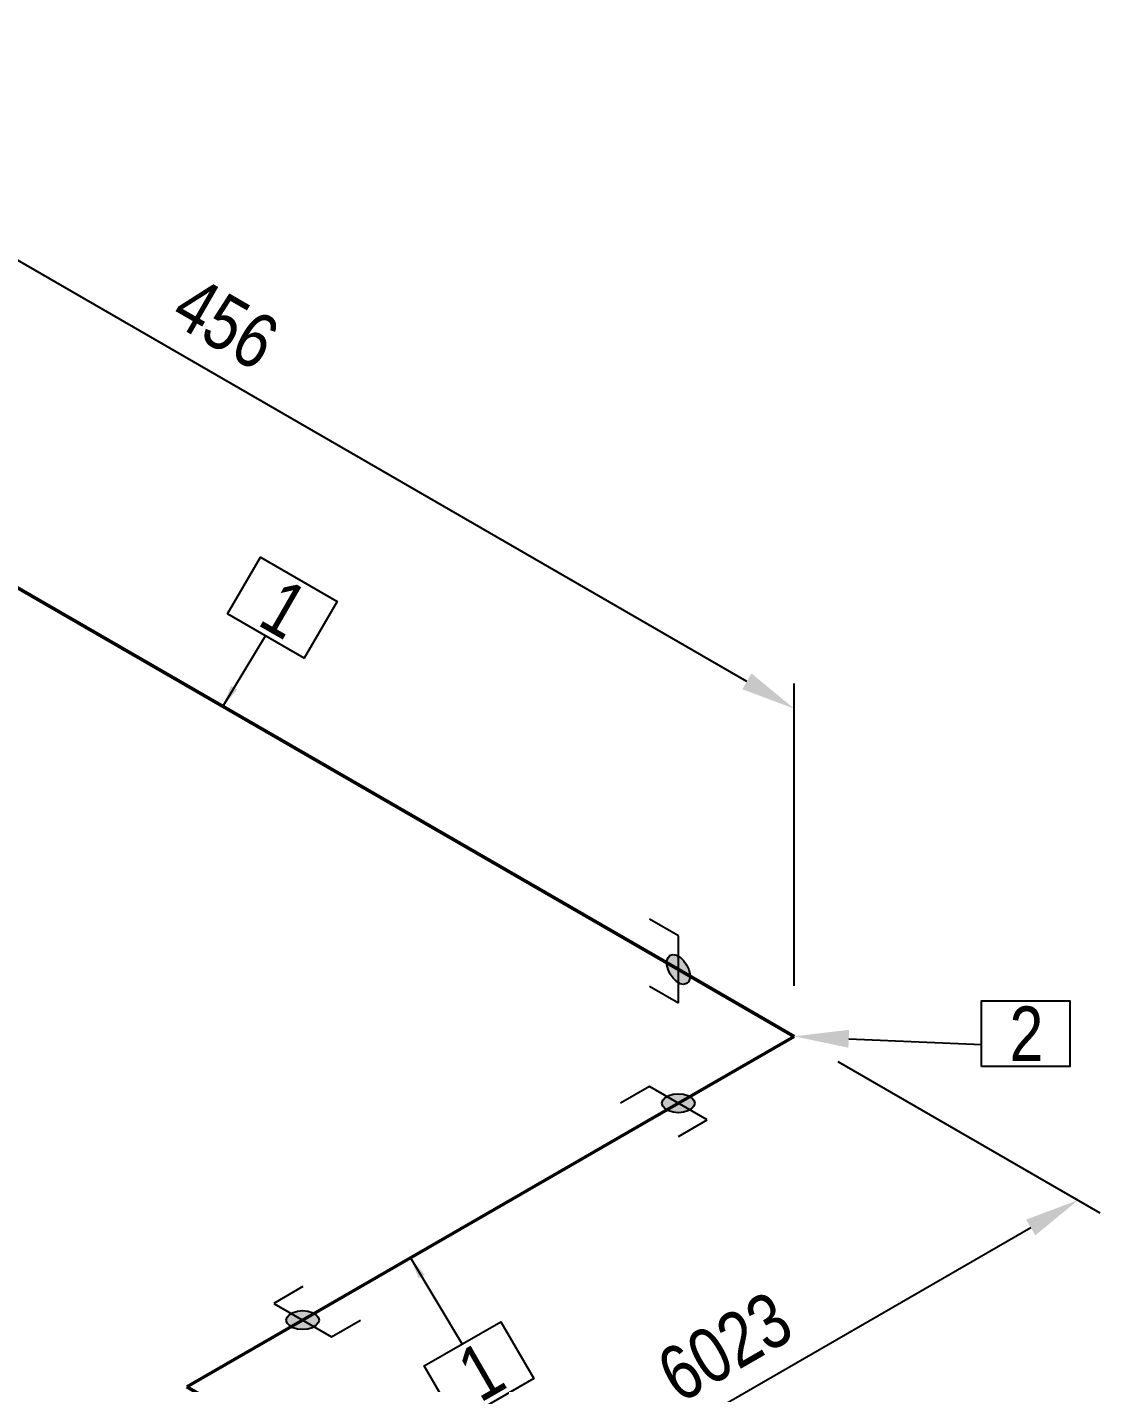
# Model space of a CAD drawing. Header units: millimetres. Extents: x 0 to 594, y 0 to 420.
# Drawn here: x 329.1 to 378.2, y 183.3 to 245.4 of the extents above; entities that cross this region are included whole.
import ezdxf
from ezdxf import colors
from ezdxf.entities.mleader import LeaderData, LeaderLine
from ezdxf.enums import TextEntityAlignment as Align
from ezdxf.math import Vec2, Vec3

# ---------------------------------------------------------------- set-up
doc = ezdxf.new("R2010")
doc.units = ezdxf.units.MM
doc.header["$LTSCALE"] = 0.25
for name, color, linetype in [('용접', 1, 'Continuous'), ('주석', 7, 'Continuous'), ('치수', 1, 'Continuous')]:
    doc.layers.add(name, color=color, linetype=linetype)
doc.layers.add('파이프 작은 보어', color=30, linetype='Continuous', lineweight=50)
doc.styles.add('AdskIsoAnnotation', font='arial.ttf', dxfattribs={"width": 0.8, "height": 1})
doc.styles.add('AdskIsoMetric', font='arial.ttf', dxfattribs={"width": 0.8, "height": 2.5})
doc.styles.add('AdskIsoMetric-30', font='arial.ttf', dxfattribs={"width": 0.8, "height": 2.5})
doc.styles.get("Standard").update_dxf_attribs({"font": 'arial.ttf'})
doc.dimstyles.new('AdskIsoMetric', dxfattribs={"dimtxt": 2.5, "dimasz": 2.5, "dimexe": 1, "dimexo": 2, "dimgap": 0.8, "dimtad": 1, "dimdec": 0, "dimrnd": 1, "dimzin": 0, "dimdsep": 46, "dimtxsty": 'AdskIsoMetric', "dimcen": 0, "dimclrt": 7, "dimadec": 0, "dimazin": 0, "dimtfac": 1, "dimtdec": 0, "dimtmove": 1, "dimatfit": 3, "dimfxl": 0, "dimfrac": 2, "dimtolj": 1, "dimtzin": 0, "dimarcsym": 0})

# ---------------------------------------------------------------- blocks, each defined once
blk = doc.blocks.new('*D40')
at = {"layer": 'Defpoints', "color": 0}
for p in [(312.202, 244.254), (312.202, 229.254), (364.242, 199.208)]:
    blk.add_point(p, dxfattribs=at)
at = {"layer": '치수', "color": 0, "lineweight": -2}
for p, q in [((312.202, 231.563), (312.202, 245.409)), ((362.077, 215.458), (314.367, 243.004)), ((364.242, 201.518), (364.242, 215.363))]:
    blk.add_line(p, q, dxfattribs=at)
at = {"layer": '치수', "color": 0}
for points in [[(314.575, 243.365), (314.158, 242.643), (312.202, 244.254)], [(362.285, 215.819), (361.868, 215.098), (364.242, 214.208)]]:
    blk.add_solid(points, dxfattribs=at)
at = {"layer": '치수', "color": 7, "insert": (338.222, 231.848), "char_height": 2.5, "attachment_point": 5, "rotation": 330, "style": 'AdskIsoMetric-30'}
blk.add_mtext('\\A1;456', dxfattribs=at)
blk = doc.blocks.new('*D41')
at = {"layer": 'Defpoints', "color": 0}
for p in [(364.242, 199.208), (377.232, 191.708), (336.44, 183.157)]:
    blk.add_point(p, dxfattribs=at)
at = {"layer": '치수', "color": 0, "lineweight": -2}
for p, q in [((366.242, 198.054), (378.232, 191.131)), ((351.595, 176.907), (375.067, 190.458))]:
    blk.add_line(p, q, dxfattribs=at)
at = {"layer": '치수', "color": 0}
for points in [[(374.859, 190.819), (375.275, 190.098), (377.232, 191.708)], [(351.387, 177.268), (351.803, 176.546), (349.43, 175.657)]]:
    blk.add_solid(points, dxfattribs=at)
at = {"layer": '치수', "color": 7, "insert": (361.065, 184.991), "char_height": 2.5, "attachment_point": 5, "rotation": 30, "style": 'AdskIsoMetric-30'}
blk.add_mtext('\\A1;6023', dxfattribs=at)
blk = doc.blocks.new('엘보우-2-Iso2DSkew90')
at = {"color": 0, "linetype": 'ByBlock', "lineweight": -2, "extrusion": (1.95693e-11, -0.816497, -0.57735)}
for p, q in [((0, 0), (5.303, 3.062)), ((0, 0), (0, 0)), ((5.303, -3.062), (0, 0))]:
    blk.add_line(p, q, dxfattribs=at)
blk = doc.blocks.new('엘보우-3-Iso2DSkew90')
at = {"color": 0, "linetype": 'ByBlock', "lineweight": -2, "extrusion": (0, 0.816497, 0.57735)}
for p, q in [((0, 0), (-5.303, 3.062)), ((0, 0), (0, 0)), ((-5.303, -3.062), (0, 0))]:
    blk.add_line(p, q, dxfattribs=at)
blk = doc.blocks.new('SocketWeld-1-IsoRight')
blk.add_hatch(color=256).paths.add_polyline_path([(0.0055, 0.0371), (0.0057, 0.0369), (0.006, 0.0367), (0.0062, 0.0365), (0.0064, 0.0363), (0.0066, 0.0361), (0.0068, 0.0359), (0.007, 0.0357), (0.0072, 0.0355), (0.0075, 0.0353), (0.0077, 0.0351), (0.0079, 0.0349), (0.0081, 0.0347), (0.0083, 0.0345), (0.0085, 0.0343), (0.0088, 0.0341), (0.009, 0.0339), (0.0092, 0.0337), (0.0094, 0.0334), (0.0096, 0.0332), (0.0098, 0.033), (0.01, 0.0328), (0.0103, 0.0326), (0.0105, 0.0324), (0.0107, 0.0322), (0.0109, 0.032), (0.0111, 0.0318), (0.0113, 0.0316), (0.0115, 0.0314), (0.0118, 0.0312), (0.012, 0.031), (0.0122, 0.0308), (0.0124, 0.0306), (0.0126, 0.0304), (0.0128, 0.0302), (0.013, 0.03), (0.0133, 0.0298), (0.0135, 0.0296), (0.0137, 0.0294), (0.0139, 0.0292), (0.0141, 0.0289), (0.0143, 0.0287), (0.0145, 0.0285), (0.0148, 0.0283), (0.015, 0.0281), (0.0152, 0.0279), (0.0154, 0.0277), (0.0156, 0.0275), (0.0158, 0.0273), (0.0161, 0.0271), (0.0161, 0.0271), (0.0162, 0.0268), (0.0164, 0.0266), (0.0166, 0.0263), (0.0168, 0.0261), (0.017, 0.0258), (0.0171, 0.0256), (0.0173, 0.0253), (0.0175, 0.025), (0.0177, 0.0248), (0.0179, 0.0245), (0.0181, 0.0243), (0.0182, 0.024), (0.0184, 0.0237), (0.0186, 0.0235), (0.0188, 0.0232), (0.019, 0.023), (0.0192, 0.0227), (0.0193, 0.0225), (0.0195, 0.0222), (0.0197, 0.0219), (0.0199, 0.0217), (0.0201, 0.0214), (0.0203, 0.0212), (0.0204, 0.0209), (0.0206, 0.0206), (0.0208, 0.0204), (0.021, 0.0201), (0.0212, 0.0199), (0.0213, 0.0196), (0.0215, 0.0193), (0.0217, 0.0191), (0.0219, 0.0188), (0.0221, 0.0186), (0.0223, 0.0183), (0.0224, 0.0181), (0.0226, 0.0178), (0.0228, 0.0175), (0.023, 0.0173), (0.0232, 0.017), (0.0234, 0.0168), (0.0235, 0.0165), (0.0237, 0.0162), (0.0239, 0.016), (0.0241, 0.0157), (0.0243, 0.0155), (0.0245, 0.0152), (0.0246, 0.015), (0.0248, 0.0147), (0.025, 0.0144), (0.025, 0.0144), (0.0251, 0.0141), (0.0253, 0.0139), (0.0254, 0.0136), (0.0255, 0.0133), (0.0257, 0.013), (0.0258, 0.0127), (0.0259, 0.0124), (0.0261, 0.0121), (0.0262, 0.0118), (0.0263, 0.0116), (0.0265, 0.0113), (0.0266, 0.011), (0.0267, 0.0107), (0.0269, 0.0104), (0.027, 0.0101), (0.0271, 0.0098), (0.0273, 0.0095), (0.0274, 0.0093), (0.0275, 0.009), (0.0277, 0.0087), (0.0278, 0.0084), (0.0279, 0.0081), (0.0281, 0.0078), (0.0282, 0.0075), (0.0283, 0.0072), (0.0284, 0.007), (0.0286, 0.0067), (0.0287, 0.0064), (0.0288, 0.0061), (0.029, 0.0058), (0.0291, 0.0055), (0.0292, 0.0052), (0.0294, 0.0049), (0.0295, 0.0047), (0.0296, 0.0044), (0.0298, 0.0041), (0.0299, 0.0038), (0.03, 0.0035), (0.0302, 0.0032), (0.0303, 0.0029), (0.0304, 0.0026), (0.0306, 0.0024), (0.0307, 0.0021), (0.0308, 0.0018), (0.031, 0.0015), (0.0311, 0.0012), (0.0312, 0.0009), (0.0314, 0.0006), (0.0315, 0.0003), (0.0315, 0.0003), (0.0316, 0.0001), (0.0316, -0.0002), (0.0317, -0.0005), (0.0318, -0.0008), (0.0319, -0.0011), (0.0319, -0.0014), (0.032, -0.0017), (0.0321, -0.002), (0.0321, -0.0022), (0.0322, -0.0025), (0.0323, -0.0028), (0.0323, -0.0031), (0.0324, -0.0034), (0.0325, -0.0037), (0.0325, -0.004), (0.0326, -0.0043), (0.0327, -0.0046), (0.0328, -0.0048), (0.0328, -0.0051), (0.0329, -0.0054), (0.033, -0.0057), (0.033, -0.006), (0.0331, -0.0063), (0.0332, -0.0066), (0.0332, -0.0069), (0.0333, -0.0071), (0.0334, -0.0074), (0.0335, -0.0077), (0.0335, -0.008), (0.0336, -0.0083), (0.0337, -0.0086), (0.0337, -0.0089), (0.0338, -0.0092), (0.0339, -0.0095), (0.0339, -0.0097), (0.034, -0.01), (0.0341, -0.0103), (0.0342, -0.0106), (0.0342, -0.0109), (0.0343, -0.0112), (0.0344, -0.0115), (0.0344, -0.0118), (0.0345, -0.012), (0.0346, -0.0123), (0.0346, -0.0126), (0.0347, -0.0129), (0.0348, -0.0132), (0.0349, -0.0135), (0.0349, -0.0138), (0.0349, -0.0138), (0.0349, -0.014), (0.0349, -0.0143), (0.0349, -0.0146), (0.0349, -0.0148), (0.0349, -0.0151), (0.0349, -0.0153), (0.0349, -0.0156), (0.0349, -0.0159), (0.0349, -0.0161), (0.0349, -0.0164), (0.0349, -0.0166), (0.0349, -0.0169), (0.0349, -0.0172), (0.0349, -0.0174), (0.0349, -0.0177), (0.0349, -0.0179), (0.0349, -0.0182), (0.0349, -0.0185), (0.0349, -0.0187), (0.0349, -0.019), (0.0349, -0.0192), (0.0349, -0.0195), (0.0349, -0.0198), (0.0349, -0.02), (0.0349, -0.0203), (0.0349, -0.0206), (0.0349, -0.0208), (0.0349, -0.0211), (0.0349, -0.0213), (0.0349, -0.0216), (0.0349, -0.0219), (0.0349, -0.0221), (0.0349, -0.0224), (0.0349, -0.0226), (0.0349, -0.0229), (0.0349, -0.0232), (0.0349, -0.0234), (0.0349, -0.0237), (0.0349, -0.0239), (0.0349, -0.0242), (0.0349, -0.0245), (0.0349, -0.0247), (0.0349, -0.025), (0.0349, -0.0252), (0.0349, -0.0255), (0.0349, -0.0258), (0.0349, -0.026), (0.0349, -0.0263), (0.0349, -0.0265), (0.0349, -0.0265), (0.0349, -0.0268), (0.0348, -0.027), (0.0347, -0.0272), (0.0346, -0.0274), (0.0346, -0.0276), (0.0345, -0.0278), (0.0344, -0.028), (0.0344, -0.0282), (0.0343, -0.0284), (0.0342, -0.0286), (0.0342, -0.0288), (0.0341, -0.029), (0.034, -0.0292), (0.0339, -0.0295), (0.0339, -0.0297), (0.0338, -0.0299), (0.0337, -0.0301), (0.0337, -0.0303), (0.0336, -0.0305), (0.0335, -0.0307), (0.0335, -0.0309), (0.0334, -0.0311), (0.0333, -0.0313), (0.0332, -0.0315), (0.0332, -0.0317), (0.0331, -0.0319), (0.033, -0.0322), (0.033, -0.0324), (0.0329, -0.0326), (0.0328, -0.0328), (0.0328, -0.033), (0.0327, -0.0332), (0.0326, -0.0334), (0.0325, -0.0336), (0.0325, -0.0338), (0.0324, -0.034), (0.0323, -0.0342), (0.0323, -0.0344), (0.0322, -0.0346), (0.0321, -0.0349), (0.0321, -0.0351), (0.032, -0.0353), (0.0319, -0.0355), (0.0319, -0.0357), (0.0318, -0.0359), (0.0317, -0.0361), (0.0316, -0.0363), (0.0316, -0.0365), (0.0315, -0.0367), (0.0315, -0.0367), (0.0314, -0.0369), (0.0312, -0.037), (0.0311, -0.0371), (0.031, -0.0373), (0.0308, -0.0374), (0.0307, -0.0375), (0.0306, -0.0377), (0.0304, -0.0378), (0.0303, -0.0379), (0.0302, -0.0381), (0.03, -0.0382), (0.0299, -0.0383), (0.0298, -0.0385), (0.0296, -0.0386), (0.0295, -0.0387), (0.0294, -0.0389), (0.0292, -0.039), (0.0291, -0.0391), (0.029, -0.0393), (0.0288, -0.0394), (0.0287, -0.0395), (0.0286, -0.0397), (0.0284, -0.0398), (0.0283, -0.0399), (0.0282, -0.0401), (0.0281, -0.0402), (0.0279, -0.0403), (0.0278, -0.0405), (0.0277, -0.0406), (0.0275, -0.0408), (0.0274, -0.0409), (0.0273, -0.041), (0.0271, -0.0412), (0.027, -0.0413), (0.0269, -0.0414), (0.0267, -0.0416), (0.0266, -0.0417), (0.0265, -0.0418), (0.0263, -0.042), (0.0262, -0.0421), (0.0261, -0.0422), (0.0259, -0.0424), (0.0258, -0.0425), (0.0257, -0.0426), (0.0255, -0.0428), (0.0254, -0.0429), (0.0253, -0.043), (0.0251, -0.0432), (0.025, -0.0433), (0.025, -0.0433), (0.0248, -0.0433), (0.0246, -0.0434), (0.0245, -0.0434), (0.0243, -0.0435), (0.0241, -0.0435), (0.0239, -0.0436), (0.0237, -0.0436), (0.0235, -0.0437), (0.0234, -0.0437), (0.0232, -0.0438), (0.023, -0.0438), (0.0228, -0.0439), (0.0226, -0.0439), (0.0224, -0.044), (0.0223, -0.044), (0.0221, -0.0441), (0.0219, -0.0441), (0.0217, -0.0442), (0.0215, -0.0442), (0.0213, -0.0443), (0.0212, -0.0443), (0.021, -0.0444), (0.0208, -0.0444), (0.0206, -0.0444), (0.0204, -0.0445), (0.0203, -0.0445), (0.0201, -0.0446), (0.0199, -0.0446), (0.0197, -0.0447), (0.0195, -0.0447), (0.0193, -0.0448), (0.0192, -0.0448), (0.019, -0.0449), (0.0188, -0.0449), (0.0186, -0.045), (0.0184, -0.045), (0.0182, -0.0451), (0.0181, -0.0451), (0.0179, -0.0452), (0.0177, -0.0452), (0.0175, -0.0453), (0.0173, -0.0453), (0.0171, -0.0454), (0.017, -0.0454), (0.0168, -0.0455), (0.0166, -0.0455), (0.0164, -0.0455), (0.0162, -0.0456), (0.0161, -0.0456), (0.0161, -0.0456), (0.0158, -0.0456), (0.0156, -0.0456), (0.0154, -0.0455), (0.0152, -0.0455), (0.015, -0.0454), (0.0148, -0.0454), (0.0145, -0.0453), (0.0143, -0.0453), (0.0141, -0.0453), (0.0139, -0.0452), (0.0137, -0.0452), (0.0135, -0.0451), (0.0133, -0.0451), (0.013, -0.045), (0.0128, -0.045), (0.0126, -0.0449), (0.0124, -0.0449), (0.0122, -0.0449), (0.012, -0.0448), (0.0118, -0.0448), (0.0115, -0.0447), (0.0113, -0.0447), (0.0111, -0.0446), (0.0109, -0.0446), (0.0107, -0.0446), (0.0105, -0.0445), (0.0103, -0.0445), (0.01, -0.0444), (0.0098, -0.0444), (0.0096, -0.0443), (0.0094, -0.0443), (0.0092, -0.0443), (0.009, -0.0442), (0.0088, -0.0442), (0.0085, -0.0441), (0.0083, -0.0441), (0.0081, -0.044), (0.0079, -0.044), (0.0077, -0.0439), (0.0075, -0.0439), (0.0072, -0.0439), (0.007, -0.0438), (0.0068, -0.0438), (0.0066, -0.0437), (0.0064, -0.0437), (0.0062, -0.0436), (0.006, -0.0436), (0.0057, -0.0436), (0.0055, -0.0435), (0.0055, -0.0435), (0.0053, -0.0434), (0.0051, -0.0433), (0.0049, -0.0431), (0.0046, -0.043), (0.0044, -0.0429), (0.0042, -0.0427), (0.004, -0.0426), (0.0037, -0.0425), (0.0035, -0.0423), (0.0033, -0.0422), (0.003, -0.0421), (0.0028, -0.042), (0.0026, -0.0418), (0.0024, -0.0417), (0.0021, -0.0416), (0.0019, -0.0414), (0.0017, -0.0413), (0.0015, -0.0412), (0.0012, -0.041), (0.001, -0.0409), (0.0008, -0.0408), (0.0006, -0.0406), (0.0003, -0.0405), (0.0001, -0.0404), (-0.0001, -0.0403), (-0.0003, -0.0401), (-0.0006, -0.04), (-0.0008, -0.0399), (-0.001, -0.0397), (-0.0012, -0.0396), (-0.0015, -0.0395), (-0.0017, -0.0393), (-0.0019, -0.0392), (-0.0021, -0.0391), (-0.0024, -0.039), (-0.0026, -0.0388), (-0.0028, -0.0387), (-0.003, -0.0386), (-0.0033, -0.0384), (-0.0035, -0.0383), (-0.0037, -0.0382), (-0.004, -0.038), (-0.0042, -0.0379), (-0.0044, -0.0378), (-0.0046, -0.0377), (-0.0049, -0.0375), (-0.0051, -0.0374), (-0.0053, -0.0373), (-0.0055, -0.0371), (-0.0055, -0.0371), (-0.0057, -0.0369), (-0.006, -0.0367), (-0.0062, -0.0365), (-0.0064, -0.0363), (-0.0066, -0.0361), (-0.0068, -0.0359), (-0.007, -0.0357), (-0.0072, -0.0355), (-0.0075, -0.0353), (-0.0077, -0.0351), (-0.0079, -0.0349), (-0.0081, -0.0347), (-0.0083, -0.0345), (-0.0085, -0.0343), (-0.0088, -0.0341), (-0.009, -0.0339), (-0.0092, -0.0337), (-0.0094, -0.0334), (-0.0096, -0.0332), (-0.0098, -0.033), (-0.01, -0.0328), (-0.0103, -0.0326), (-0.0105, -0.0324), (-0.0107, -0.0322), (-0.0109, -0.032), (-0.0111, -0.0318), (-0.0113, -0.0316), (-0.0115, -0.0314), (-0.0118, -0.0312), (-0.012, -0.031), (-0.0122, -0.0308), (-0.0124, -0.0306), (-0.0126, -0.0304), (-0.0128, -0.0302), (-0.013, -0.03), (-0.0133, -0.0298), (-0.0135, -0.0296), (-0.0137, -0.0294), (-0.0139, -0.0292), (-0.0141, -0.0289), (-0.0143, -0.0287), (-0.0145, -0.0285), (-0.0148, -0.0283), (-0.015, -0.0281), (-0.0152, -0.0279), (-0.0154, -0.0277), (-0.0156, -0.0275), (-0.0158, -0.0273), (-0.0161, -0.0271), (-0.0161, -0.0271), (-0.0162, -0.0268), (-0.0164, -0.0266), (-0.0166, -0.0263), (-0.0168, -0.0261), (-0.017, -0.0258), (-0.0171, -0.0256), (-0.0173, -0.0253), (-0.0175, -0.025), (-0.0177, -0.0248), (-0.0179, -0.0245), (-0.0181, -0.0243), (-0.0182, -0.024), (-0.0184, -0.0237), (-0.0186, -0.0235), (-0.0188, -0.0232), (-0.019, -0.023), (-0.0192, -0.0227), (-0.0193, -0.0225), (-0.0195, -0.0222), (-0.0197, -0.0219), (-0.0199, -0.0217), (-0.0201, -0.0214), (-0.0203, -0.0212), (-0.0204, -0.0209), (-0.0206, -0.0206), (-0.0208, -0.0204), (-0.021, -0.0201), (-0.0212, -0.0199), (-0.0213, -0.0196), (-0.0215, -0.0193), (-0.0217, -0.0191), (-0.0219, -0.0188), (-0.0221, -0.0186), (-0.0223, -0.0183), (-0.0224, -0.0181), (-0.0226, -0.0178), (-0.0228, -0.0175), (-0.023, -0.0173), (-0.0232, -0.017), (-0.0234, -0.0168), (-0.0235, -0.0165), (-0.0237, -0.0162), (-0.0239, -0.016), (-0.0241, -0.0157), (-0.0243, -0.0155), (-0.0245, -0.0152), (-0.0246, -0.015), (-0.0248, -0.0147), (-0.025, -0.0144), (-0.025, -0.0144), (-0.0251, -0.0141), (-0.0253, -0.0139), (-0.0254, -0.0136), (-0.0255, -0.0133), (-0.0257, -0.013), (-0.0258, -0.0127), (-0.0259, -0.0124), (-0.0261, -0.0121), (-0.0262, -0.0118), (-0.0263, -0.0116), (-0.0265, -0.0113), (-0.0266, -0.011), (-0.0267, -0.0107), (-0.0269, -0.0104), (-0.027, -0.0101), (-0.0271, -0.0098), (-0.0273, -0.0095), (-0.0274, -0.0093), (-0.0275, -0.009), (-0.0277, -0.0087), (-0.0278, -0.0084), (-0.0279, -0.0081), (-0.0281, -0.0078), (-0.0282, -0.0075), (-0.0283, -0.0072), (-0.0284, -0.007), (-0.0286, -0.0067), (-0.0287, -0.0064), (-0.0288, -0.0061), (-0.029, -0.0058), (-0.0291, -0.0055), (-0.0292, -0.0052), (-0.0294, -0.0049), (-0.0295, -0.0047), (-0.0296, -0.0044), (-0.0298, -0.0041), (-0.0299, -0.0038), (-0.03, -0.0035), (-0.0302, -0.0032), (-0.0303, -0.0029), (-0.0304, -0.0026), (-0.0306, -0.0024), (-0.0307, -0.0021), (-0.0308, -0.0018), (-0.031, -0.0015), (-0.0311, -0.0012), (-0.0312, -0.0009), (-0.0314, -0.0006), (-0.0315, -0.0003), (-0.0315, -0.0003), (-0.0316, -0.0001), (-0.0316, 0.0002), (-0.0317, 0.0005), (-0.0318, 0.0008), (-0.0319, 0.0011), (-0.0319, 0.0014), (-0.032, 0.0017), (-0.0321, 0.002), (-0.0321, 0.0022), (-0.0322, 0.0025), (-0.0323, 0.0028), (-0.0323, 0.0031), (-0.0324, 0.0034), (-0.0325, 0.0037), (-0.0325, 0.004), (-0.0326, 0.0043), (-0.0327, 0.0046), (-0.0328, 0.0048), (-0.0328, 0.0051), (-0.0329, 0.0054), (-0.033, 0.0057), (-0.033, 0.006), (-0.0331, 0.0063), (-0.0332, 0.0066), (-0.0332, 0.0069), (-0.0333, 0.0071), (-0.0334, 0.0074), (-0.0335, 0.0077), (-0.0335, 0.008), (-0.0336, 0.0083), (-0.0337, 0.0086), (-0.0337, 0.0089), (-0.0338, 0.0092), (-0.0339, 0.0095), (-0.0339, 0.0097), (-0.034, 0.01), (-0.0341, 0.0103), (-0.0342, 0.0106), (-0.0342, 0.0109), (-0.0343, 0.0112), (-0.0344, 0.0115), (-0.0344, 0.0118), (-0.0345, 0.012), (-0.0346, 0.0123), (-0.0346, 0.0126), (-0.0347, 0.0129), (-0.0348, 0.0132), (-0.0349, 0.0135), (-0.0349, 0.0138), (-0.0349, 0.0138), (-0.0349, 0.014), (-0.0349, 0.0143), (-0.0349, 0.0146), (-0.0349, 0.0148), (-0.0349, 0.0151), (-0.0349, 0.0153), (-0.0349, 0.0156), (-0.0349, 0.0159), (-0.0349, 0.0161), (-0.0349, 0.0164), (-0.0349, 0.0166), (-0.0349, 0.0169), (-0.0349, 0.0172), (-0.0349, 0.0174), (-0.0349, 0.0177), (-0.0349, 0.0179), (-0.0349, 0.0182), (-0.0349, 0.0185), (-0.0349, 0.0187), (-0.0349, 0.019), (-0.0349, 0.0192), (-0.0349, 0.0195), (-0.0349, 0.0198), (-0.0349, 0.02), (-0.0349, 0.0203), (-0.0349, 0.0206), (-0.0349, 0.0208), (-0.0349, 0.0211), (-0.0349, 0.0213), (-0.0349, 0.0216), (-0.0349, 0.0219), (-0.0349, 0.0221), (-0.0349, 0.0224), (-0.0349, 0.0226), (-0.0349, 0.0229), (-0.0349, 0.0232), (-0.0349, 0.0234), (-0.0349, 0.0237), (-0.0349, 0.0239), (-0.0349, 0.0242), (-0.0349, 0.0245), (-0.0349, 0.0247), (-0.0349, 0.025), (-0.0349, 0.0252), (-0.0349, 0.0255), (-0.0349, 0.0258), (-0.0349, 0.026), (-0.0349, 0.0263), (-0.0349, 0.0265), (-0.0349, 0.0265), (-0.0349, 0.0268), (-0.0348, 0.027), (-0.0347, 0.0272), (-0.0346, 0.0274), (-0.0346, 0.0276), (-0.0345, 0.0278), (-0.0344, 0.028), (-0.0344, 0.0282), (-0.0343, 0.0284), (-0.0342, 0.0286), (-0.0342, 0.0288), (-0.0341, 0.029), (-0.034, 0.0292), (-0.0339, 0.0295), (-0.0339, 0.0297), (-0.0338, 0.0299), (-0.0337, 0.0301), (-0.0337, 0.0303), (-0.0336, 0.0305), (-0.0335, 0.0307), (-0.0335, 0.0309), (-0.0334, 0.0311), (-0.0333, 0.0313), (-0.0332, 0.0315), (-0.0332, 0.0317), (-0.0331, 0.0319), (-0.033, 0.0322), (-0.033, 0.0324), (-0.0329, 0.0326), (-0.0328, 0.0328), (-0.0328, 0.033), (-0.0327, 0.0332), (-0.0326, 0.0334), (-0.0325, 0.0336), (-0.0325, 0.0338), (-0.0324, 0.034), (-0.0323, 0.0342), (-0.0323, 0.0344), (-0.0322, 0.0346), (-0.0321, 0.0349), (-0.0321, 0.0351), (-0.032, 0.0353), (-0.0319, 0.0355), (-0.0319, 0.0357), (-0.0318, 0.0359), (-0.0317, 0.0361), (-0.0316, 0.0363), (-0.0316, 0.0365), (-0.0315, 0.0367), (-0.0315, 0.0367), (-0.0314, 0.0369), (-0.0312, 0.037), (-0.0311, 0.0371), (-0.031, 0.0373), (-0.0308, 0.0374), (-0.0307, 0.0375), (-0.0306, 0.0377), (-0.0304, 0.0378), (-0.0303, 0.0379), (-0.0302, 0.0381), (-0.03, 0.0382), (-0.0299, 0.0383), (-0.0298, 0.0385), (-0.0296, 0.0386), (-0.0295, 0.0387), (-0.0294, 0.0389), (-0.0292, 0.039), (-0.0291, 0.0391), (-0.029, 0.0393), (-0.0288, 0.0394), (-0.0287, 0.0395), (-0.0286, 0.0397), (-0.0284, 0.0398), (-0.0283, 0.0399), (-0.0282, 0.0401), (-0.0281, 0.0402), (-0.0279, 0.0403), (-0.0278, 0.0405), (-0.0277, 0.0406), (-0.0275, 0.0408), (-0.0274, 0.0409), (-0.0273, 0.041), (-0.0271, 0.0412), (-0.027, 0.0413), (-0.0269, 0.0414), (-0.0267, 0.0416), (-0.0266, 0.0417), (-0.0265, 0.0418), (-0.0263, 0.042), (-0.0262, 0.0421), (-0.0261, 0.0422), (-0.0259, 0.0424), (-0.0258, 0.0425), (-0.0257, 0.0426), (-0.0255, 0.0428), (-0.0254, 0.0429), (-0.0253, 0.043), (-0.0251, 0.0432), (-0.025, 0.0433), (-0.025, 0.0433), (-0.0248, 0.0433), (-0.0246, 0.0434), (-0.0245, 0.0434), (-0.0243, 0.0435), (-0.0241, 0.0435), (-0.0239, 0.0436), (-0.0237, 0.0436), (-0.0235, 0.0437), (-0.0234, 0.0437), (-0.0232, 0.0438), (-0.023, 0.0438), (-0.0228, 0.0439), (-0.0226, 0.0439), (-0.0224, 0.044), (-0.0223, 0.044), (-0.0221, 0.0441), (-0.0219, 0.0441), (-0.0217, 0.0442), (-0.0215, 0.0442), (-0.0213, 0.0443), (-0.0212, 0.0443), (-0.021, 0.0444), (-0.0208, 0.0444), (-0.0206, 0.0444), (-0.0204, 0.0445), (-0.0203, 0.0445), (-0.0201, 0.0446), (-0.0199, 0.0446), (-0.0197, 0.0447), (-0.0195, 0.0447), (-0.0193, 0.0448), (-0.0192, 0.0448), (-0.019, 0.0449), (-0.0188, 0.0449), (-0.0186, 0.045), (-0.0184, 0.045), (-0.0182, 0.0451), (-0.0181, 0.0451), (-0.0179, 0.0452), (-0.0177, 0.0452), (-0.0175, 0.0453), (-0.0173, 0.0453), (-0.0171, 0.0454), (-0.017, 0.0454), (-0.0168, 0.0455), (-0.0166, 0.0455), (-0.0164, 0.0455), (-0.0162, 0.0456), (-0.0161, 0.0456), (-0.0161, 0.0456), (-0.0158, 0.0456), (-0.0156, 0.0456), (-0.0154, 0.0455), (-0.0152, 0.0455), (-0.015, 0.0454), (-0.0148, 0.0454), (-0.0145, 0.0453), (-0.0143, 0.0453), (-0.0141, 0.0453), (-0.0139, 0.0452), (-0.0137, 0.0452), (-0.0135, 0.0451), (-0.0133, 0.0451), (-0.013, 0.045), (-0.0128, 0.045), (-0.0126, 0.0449), (-0.0124, 0.0449), (-0.0122, 0.0449), (-0.012, 0.0448), (-0.0118, 0.0448), (-0.0115, 0.0447), (-0.0113, 0.0447), (-0.0111, 0.0446), (-0.0109, 0.0446), (-0.0107, 0.0446), (-0.0105, 0.0445), (-0.0103, 0.0445), (-0.01, 0.0444), (-0.0098, 0.0444), (-0.0096, 0.0443), (-0.0094, 0.0443), (-0.0092, 0.0443), (-0.009, 0.0442), (-0.0088, 0.0442), (-0.0085, 0.0441), (-0.0083, 0.0441), (-0.0081, 0.044), (-0.0079, 0.044), (-0.0077, 0.0439), (-0.0075, 0.0439), (-0.0072, 0.0439), (-0.007, 0.0438), (-0.0068, 0.0438), (-0.0066, 0.0437), (-0.0064, 0.0437), (-0.0062, 0.0436), (-0.006, 0.0436), (-0.0057, 0.0436), (-0.0055, 0.0435), (-0.0055, 0.0435), (-0.0053, 0.0434), (-0.0051, 0.0433), (-0.0049, 0.0431), (-0.0046, 0.043), (-0.0044, 0.0429), (-0.0042, 0.0427), (-0.004, 0.0426), (-0.0037, 0.0425), (-0.0035, 0.0423), (-0.0033, 0.0422), (-0.003, 0.0421), (-0.0028, 0.042), (-0.0026, 0.0418), (-0.0024, 0.0417), (-0.0021, 0.0416), (-0.0019, 0.0414), (-0.0017, 0.0413), (-0.0015, 0.0412), (-0.0012, 0.041), (-0.001, 0.0409), (-0.0008, 0.0408), (-0.0006, 0.0406), (-0.0003, 0.0405), (-0.0001, 0.0404), (0.0001, 0.0403), (0.0003, 0.0401), (0.0006, 0.04), (0.0008, 0.0399), (0.001, 0.0397), (0.0012, 0.0396), (0.0015, 0.0395), (0.0017, 0.0393), (0.0019, 0.0392), (0.0021, 0.0391), (0.0024, 0.039), (0.0026, 0.0388), (0.0028, 0.0387), (0.003, 0.0386), (0.0033, 0.0384), (0.0035, 0.0383), (0.0037, 0.0382), (0.004, 0.038), (0.0042, 0.0379), (0.0044, 0.0378), (0.0046, 0.0377), (0.0049, 0.0375), (0.0051, 0.0374), (0.0053, 0.0373)], flags=0)
at = {"color": 0, "linetype": 'ByBlock', "lineweight": -2, "extrusion": (0.707107, 0.408248, -0.57735)}
for p, q in [((0, 0.1021), (-0.0884, 0.1531)), ((0, -0.1021), (0, 0.1021)), ((-0.0315, 0.0367), (-0.025, 0.0433)), ((-0.025, 0.0433), (-0.0161, 0.0456)), ((-0.0161, 0.0456), (-0.0055, 0.0435)), ((-0.0055, 0.0435), (0.0055, 0.0371)), ((-0.0349, 0.0265), (-0.0315, 0.0367)), ((-0.0349, 0.0138), (-0.0349, 0.0265)), ((-0.0315, -0.0003), (-0.0349, 0.0138)), ((0.0055, 0.0371), (0.0161, 0.0271)), ((0.0161, 0.0271), (0.025, 0.0144)), ((0.025, 0.0144), (0.0315, 0.0003)), ((0.0315, 0.0003), (0.0349, -0.0138)), ((-0.025, -0.0144), (-0.0315, -0.0003)), ((-0.0161, -0.0271), (-0.025, -0.0144)), ((-0.0055, -0.0371), (-0.0161, -0.0271)), ((0.0055, -0.0435), (-0.0055, -0.0371)), ((0.0315, -0.0367), (0.025, -0.0433)), ((0.0349, -0.0265), (0.0315, -0.0367)), ((0.0349, -0.0138), (0.0349, -0.0265)), ((-0.0884, -0.051), (0, -0.1021)), ((0.0161, -0.0456), (0.0055, -0.0435)), ((0.025, -0.0433), (0.0161, -0.0456))]:
    blk.add_line(p, q, dxfattribs=at)
blk = doc.blocks.new('AnnoRect')
at = {"color": 0, "linetype": 'ByBlock', "lineweight": -2}
blk.add_wipeout([(-0.81, -0.6), (-0.81, 0.6), (0.81, 0.6), (0.81, -0.6)], dxfattribs=at)
blk.add_lwpolyline([(-0.81, -0.6), (-0.81, 0.6), (0.81, 0.6), (0.81, -0.6)], close=True, dxfattribs=at)
at = {"color": 0, "linetype": 'ByBlock', "lineweight": -2, "style": 'AdskIsoAnnotation', "width": 0.8}
blk.add_attdef('XX', text='', height=1, dxfattribs=at).set_placement((0, 0), align=Align.MIDDLE_CENTER)

msp = doc.modelspace()

# ---------------------------------------------------------------- linework, layer by layer
at = {"layer": '파이프 작은 보어'}
for points in [[(358.9385, 202.2702), (317.5049, 226.192)], [(341.743, 186.2187), (358.9385, 196.1465)]]:
    msp.add_lwpolyline(points, dxfattribs=at)

# ---------------------------------------------------------------- block references
at = {"layer": '용접', "xscale": 15, "yscale": 15, "zscale": 15}
msp.add_blockref('SocketWeld-1-IsoRight', (358.9385, 202.2702), dxfattribs=at)
for p, rotation in [((358.9385, 196.1465), 60.00000000075607), ((341.743, 186.2187), 240.000000000756)]:
    msp.add_blockref('SocketWeld-1-IsoRight', p, dxfattribs=dict(at, rotation=rotation))
at = {"layer": '파이프 작은 보어'}
for name, p in [('엘보우-3-Iso2DSkew90', (364.2418, 199.2084)), ('엘보우-2-Iso2DSkew90', (336.4397, 183.1568))]:
    msp.add_blockref(name, p, dxfattribs=at)

# ---------------------------------------------------------------- dimensions: what is measured, and where the dimension line sits
at = {"layer": '치수'}
for base, p1, p2, angle, text, override, picture, middle in [((312.2016, 244.2538), (364.2418, 199.2084), (312.2016, 229.2538), 150, '456', {"dimtad": 0, "dimlfac": 7.58904, "dimtxsty": 'AdskIsoMetric-30', "dimse1": 0, "dimse2": 0, "dimsd1": 0, "dimsd2": 0, "dimtmove": 1}, '*D40', (338.2217, 231.848)), ((377.2322, 191.7084), (336.4397, 183.1568), (364.2418, 199.2084), 30, '6023', {"dimtad": 0, "dimlfac": 187.605996, "dimtxsty": 'AdskIsoMetric-30', "dimse1": 1, "dimse2": 0, "dimsd1": 0, "dimsd2": 0, "dimtmove": 1}, '*D41', (361.0648, 184.991))]:
    dim = msp.add_linear_dim(base=base, p1=p1, p2=p2, angle=angle, text=text, dimstyle='AdskIsoMetric', override=override, dxfattribs=at)
    dim.commit()
    dim.dimension.update_dxf_attribs({"geometry": picture, "text_midpoint": middle, "dimtype": 160})

# ---------------------------------------------------------------- leaders
at = {"layer": '주석'}
ml = msp.add_multileader_mtext('Standard', dxfattribs=at)
ml.set_content('')
ml.set_leader_properties()
ml.build(insert=Vec2(0, 0))
ml.multileader.update_dxf_attribs({"dogleg_length": 0, "arrow_head_size": 0})
ctx = ml.context
ctx.base_point, ctx.arrow_head_size, ctx.plane_origin = Vec3(340.0401, 217.5462), 0, Vec3(0.8142, 13.8313)
notes = []
notes.append((ctx, [(0, (1, 1, 0), (340.0401, 217.5462), (-1, 0), 0, [(0, [(338.0892, 214.3076)], 0, [])])]))
ctx.mtext, ml.multileader.dxf.content_type = None, 0
ml = msp.add_multileader_mtext('Standard', dxfattribs=at)
ml.set_content('')
ml.set_leader_properties()
ml.build(insert=Vec2(0, 0))
ml.multileader.update_dxf_attribs({"dogleg_length": 0, "arrow_head_size": 2.5})
ctx = ml.context
ctx.base_point, ctx.arrow_head_size, ctx.plane_origin = Vec3(372.8142, 198.8313), 2.5, Vec3(0.8142, 13.8313)
notes.append((ctx, [(0, (1, 1, 0), (372.8142, 198.8313), (-1, 0), 0, [(0, [(364.2418, 199.2084)], 0, [])])]))
ctx.mtext, ml.multileader.dxf.content_type = None, 0
ml = msp.add_multileader_mtext('Standard', dxfattribs=at)
ml.set_content('')
ml.set_leader_properties()
ml.build(insert=Vec2(0, 0))
ml.multileader.update_dxf_attribs({"dogleg_length": 0, "arrow_head_size": 0})
ctx = ml.context
ctx.base_point, ctx.arrow_head_size, ctx.plane_origin = Vec3(349.0433, 185.1182), 0, Vec3(0.8142, 13.8313)
notes.append((ctx, [(0, (1, 1, 0), (349.0433, 185.1182), (-1, 0), 0, [(0, [(346.6777, 189.0677)], 0, [])])]))
ctx.mtext, ml.multileader.dxf.content_type = None, 0
for ctx, leaders in notes:
    for number, flags, end, landing, length, lines in leaders:
        leader = LeaderData()
        leader.index, (leader.has_last_leader_line, leader.has_dogleg_vector, leader.attachment_direction) = number, flags
        leader.last_leader_point, leader.dogleg_vector, leader.dogleg_length = Vec3(end), Vec3(landing), length
        for number, points, colour, breaks in lines:
            line = LeaderLine()
            line.index, line.vertices, line.color, line.breaks = number, Vec3.list(points), colors.encode_raw_color(colour), breaks
            leader.lines.append(line)
        ctx.leaders.append(leader)

# ---------------------------------------------------------------- next in the draw order: block references
ref = msp.add_blockref('AnnoRect', (340.8142, 218.8313), dxfattribs=dict(at, xscale=2.500000000000001, yscale=2.500000000000001, zscale=2.500000000000001, rotation=330.0000000011015))
ref.add_attrib('XX_001', '1', (339.6042, 218.0806), dxfattribs={"layer": '0', "color": 0, "linetype": 'ByBlock', "lineweight": -2, "height": 2.5, "rotation": 330, "style": 'AdskIsoAnnotation', "width": 0.8})
ref = msp.add_blockref('AnnoRect', (374.838, 199.3313), dxfattribs=dict(at, xscale=2.5, yscale=2.5, zscale=2.5))
ref.add_attrib('XX_001', '2', (374.0938, 198.0761), dxfattribs={"layer": '0', "color": 0, "linetype": 'ByBlock', "lineweight": -2, "height": 2.5, "style": 'AdskIsoAnnotation', "width": 0.8})
ref = msp.add_blockref('AnnoRect', (349.8142, 183.8313), dxfattribs=dict(at, xscale=2.5, yscale=2.5, zscale=2.5, rotation=30.00000000115361))
ref.add_attrib('XX_001', '1', (349.8593, 182.408), dxfattribs={"layer": '0', "color": 0, "linetype": 'ByBlock', "lineweight": -2, "height": 2.5, "rotation": 30, "style": 'AdskIsoAnnotation', "width": 0.8})

doc.saveas('drawing.dxf')
